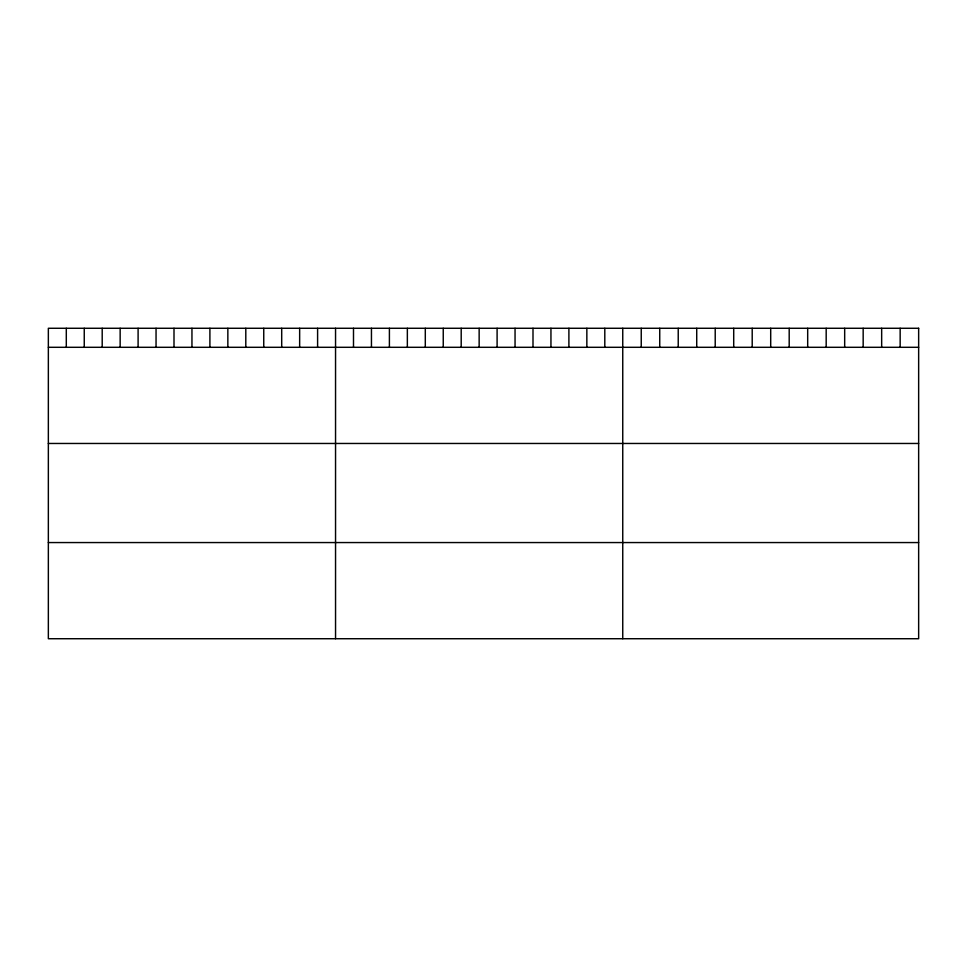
<?xml version="1.0" encoding="UTF-8"?>
<svg xmlns="http://www.w3.org/2000/svg" width="967" height="967" viewBox="0 0 967 967"><rect width="100%" height="100%" fill="white"/><g stroke="black" fill="none" stroke-linecap="round" stroke-linejoin="round"><path stroke-width="1.45" d="M48.35 347.298L918.65 347.298M48.35 443.466L918.65 443.466M48.35 542.56L918.65 542.56M900.156 328.272L900.156 347.298M881.662 328.272L881.662 347.298M863.168 328.272L863.168 347.298M844.674 328.272L844.674 347.298M826.181 328.272L826.181 347.298M807.687 328.272L807.687 347.298M789.193 328.272L789.193 347.298M770.699 328.272L770.699 347.298M752.205 328.272L752.205 347.298M733.711 328.272L733.711 347.298M715.217 328.272L715.217 347.298M696.723 328.272L696.723 347.298M678.23 328.272L678.23 347.298M659.736 328.272L659.736 347.298M641.242 328.272L641.242 347.298M622.748 328.272L622.748 638.728M604.798 328.272L604.798 347.298M586.848 328.272L586.848 347.298M568.898 328.272L568.898 347.298M550.948 328.272L550.948 347.298M532.998 328.272L532.998 347.298M515.048 328.272L515.048 347.298M497.098 328.272L497.098 347.298M479.148 328.272L479.148 347.298M461.199 328.272L461.199 347.298M443.249 328.272L443.249 347.298M425.299 328.272L425.299 347.298M407.349 328.272L407.349 347.298M389.399 328.272L389.399 347.298M371.449 328.272L371.449 347.298M353.499 328.272L353.499 347.298M335.549 328.272L335.549 638.728M317.599 328.272L317.599 347.298M299.649 328.272L299.649 347.298M281.699 328.272L281.699 347.298M263.749 328.272L263.749 347.298M245.799 328.272L245.799 347.298M227.849 328.272L227.849 347.298M209.899 328.272L209.899 347.298M191.95 328.272L191.95 347.298M174 328.272L174 347.298M156.05 328.272L156.05 347.298M138.1 328.272L138.1 347.298M120.15 328.272L120.15 347.298M102.2 328.272L102.2 347.298M84.25 328.272L84.25 347.298M66.3 328.272L66.3 347.298M918.65 328.272L48.35 328.272L48.35 638.728L918.65 638.728L918.65 328.272"/></g></svg>
